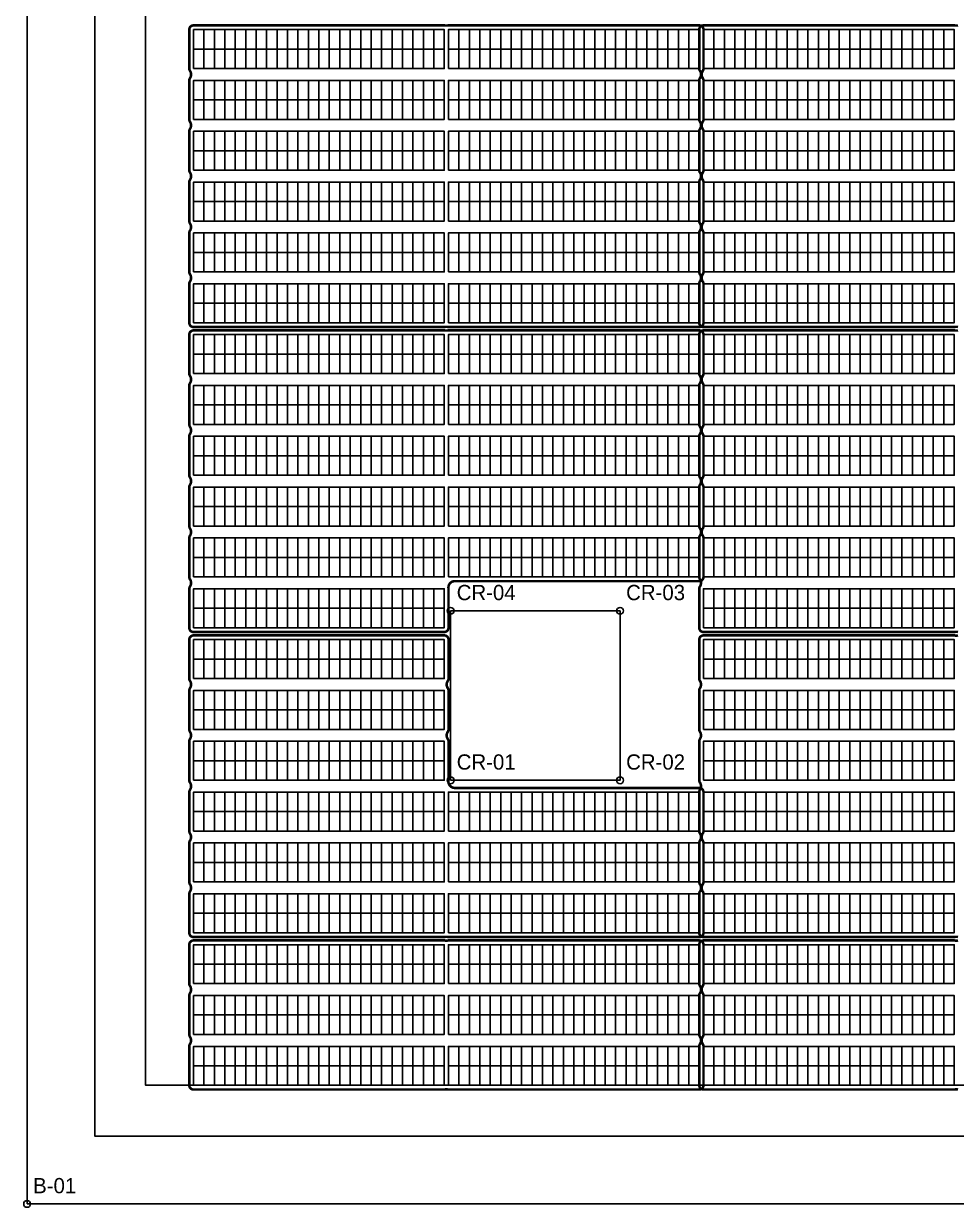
# Model space of a CAD drawing. Header units: metres. Extents: x 1000 to 1920, y 586 to 1306.
# Drawn here: x 999.6 to 1109.7, y 999.6 to 1139.3 of the extents above; entities that cross this region are included whole.
import ezdxf
from ezdxf.enums import TextEntityAlignment as Align

# ---------------------------------------------------------------- set-up
doc = ezdxf.new("R2010")
doc.units = ezdxf.units.M
for name, color, linetype in [('BOUNDARY', 7, 'Continuous'), ('BOUNDARY_POINTS', 7, 'Continuous'), ('CONTROL_ROOM_POINTS', 1, 'Continuous'), ('EXCLUSIONS', 1, 'Continuous'), ('GROUP_BOUNDARY', 1, 'Continuous'), ('MODULES', 5, 'Continuous'), ('PV_TABLES', 3, 'Continuous'), ('SERVICE_ROAD', 1, 'Continuous')]:
    doc.layers.add(name, color=color, linetype=linetype)

# ---------------------------------------------------------------- blocks, each defined once
blk = doc.blocks.new('PV_TABLE_2x24')
at = {"layer": 'MODULES'}
for p, q in [((1.23333, 0), (1.23333, 4.6)), ((2.46666, 0), (2.46666, 4.6)), ((3.69999, 0), (3.69999, 4.6)), ((4.93332, 0), (4.93332, 4.6)), ((6.16665, 0), (6.16665, 4.6)), ((7.39998, 0), (7.39998, 4.6)), ((8.63331, 0), (8.63331, 4.6)), ((9.86664, 0), (9.86664, 4.6)), ((11.09997, 0), (11.09997, 4.6)), ((12.3333, 0), (12.3333, 4.6)), ((13.56663, 0), (13.56663, 4.6)), ((14.79996, 0), (14.79996, 4.6)), ((16.03329, 0), (16.03329, 4.6)), ((17.26662, 0), (17.26662, 4.6)), ((18.49995, 0), (18.49995, 4.6)), ((19.73328, 0), (19.73328, 4.6)), ((20.96661, 0), (20.96661, 4.6)), ((22.19994, 0), (22.19994, 4.6)), ((23.43327, 0), (23.43327, 4.6)), ((24.6666, 0), (24.6666, 4.6)), ((25.89993, 0), (25.89993, 4.6)), ((27.13326, 0), (27.13326, 4.6)), ((28.36659, 0), (28.36659, 4.6)), ((0, 2.3), (29.59992, 2.3))]:
    blk.add_line(p, q, dxfattribs=at)
blk.add_lwpolyline([(0, 0), (29.59992, 0), (29.59992, 4.6), (0, 4.6)], close=True, dxfattribs=at)

msp = doc.modelspace()

# ---------------------------------------------------------------- linework, layer by layer
at = {"layer": 'BOUNDARY'}
msp.add_lwpolyline([(1000, 1000), (1400, 1000), (1400, 1300), (1000, 1300), (1000, 1000)], close=True, dxfattribs=at)
at = {"layer": 'BOUNDARY_POINTS'}
msp.add_circle((1000, 1000), 0.4, dxfattribs=at)
at = {"layer": 'CONTROL_ROOM_POINTS'}
for centre in [(1050, 1070), (1070, 1070), (1050, 1050), (1070, 1050)]:
    msp.add_circle(centre, 0.4, dxfattribs=at)
at = {"layer": 'EXCLUSIONS'}
msp.add_lwpolyline([(1050, 1050), (1070, 1050), (1070, 1070), (1050, 1070), (1050, 1050)], close=True, dxfattribs=at)
at = {"layer": 'GROUP_BOUNDARY', "color": 1, "lineweight": 211, "true_color": 0xdc143c, "const_width": 0.3}
for points in [[(1019.26, 1108.91), (1019.29, 1108.98), (1019.32, 1109.05), (1019.34, 1109.12), (1019.36, 1109.19), (1019.36, 1109.26), (1019.36, 1109.34), (1019.36, 1109.41), (1019.34, 1109.48), (1019.32, 1109.55), (1019.29, 1109.62), (1019.26, 1109.69), (1019.25, 1109.7), (1019.21, 1109.76), (1019.19, 1109.81), (1019.17, 1109.86), (1019.16, 1109.9), (1019.15, 1109.95), (1019.15, 1110.02), (1019.15, 1114.58), (1019.15, 1114.65), (1019.16, 1114.7), (1019.17, 1114.74), (1019.19, 1114.79), (1019.21, 1114.84), (1019.25, 1114.9), (1019.26, 1114.91), (1019.29, 1114.98), (1019.32, 1115.05), (1019.34, 1115.12), (1019.36, 1115.19), (1019.36, 1115.27), (1019.36, 1115.34), (1019.36, 1115.41), (1019.34, 1115.49), (1019.32, 1115.56), (1019.29, 1115.62), (1019.26, 1115.69), (1019.21, 1115.77), (1019.19, 1115.81), (1019.17, 1115.86), (1019.16, 1115.9), (1019.15, 1115.95), (1019.15, 1116.02), (1019.15, 1120.58), (1019.15, 1120.65), (1019.16, 1120.7), (1019.17, 1120.74), (1019.19, 1120.79), (1019.21, 1120.84), (1019.25, 1120.9), (1019.26, 1120.91), (1019.29, 1120.98), (1019.32, 1121.05), (1019.34, 1121.12), (1019.36, 1121.19), (1019.36, 1121.27), (1019.36, 1121.34), (1019.36, 1121.41), (1019.34, 1121.49), (1019.32, 1121.56), (1019.29, 1121.62), (1019.26, 1121.69), (1019.21, 1121.77), (1019.19, 1121.81), (1019.17, 1121.86), (1019.16, 1121.9), (1019.15, 1121.95), (1019.15, 1122.02), (1019.15, 1126.58), (1019.15, 1126.65), (1019.16, 1126.7), (1019.17, 1126.74), (1019.19, 1126.79), (1019.21, 1126.84), (1019.25, 1126.9), (1019.26, 1126.91), (1019.29, 1126.98), (1019.32, 1127.05), (1019.34, 1127.12), (1019.36, 1127.19), (1019.36, 1127.27), (1019.36, 1127.34), (1019.36, 1127.41), (1019.34, 1127.49), (1019.32, 1127.56), (1019.29, 1127.62), (1019.26, 1127.69), (1019.21, 1127.77), (1019.19, 1127.81), (1019.17, 1127.86), (1019.16, 1127.9), (1019.15, 1127.95), (1019.15, 1128.02), (1019.15, 1132.58), (1019.15, 1132.65), (1019.16, 1132.7), (1019.17, 1132.74), (1019.19, 1132.79), (1019.21, 1132.84), (1019.25, 1132.9), (1019.26, 1132.91), (1019.29, 1132.98), (1019.32, 1133.05), (1019.34, 1133.12), (1019.36, 1133.19), (1019.36, 1133.27), (1019.36, 1133.34), (1019.36, 1133.41), (1019.34, 1133.49), (1019.32, 1133.56), (1019.29, 1133.62), (1019.26, 1133.69), (1019.21, 1133.77), (1019.19, 1133.81), (1019.17, 1133.86), (1019.16, 1133.9), (1019.15, 1133.95), (1019.15, 1134.02), (1019.15, 1138.58), (1019.15, 1138.65), (1019.16, 1138.7), (1019.17, 1138.74), (1019.19, 1138.79), (1019.21, 1138.84), (1019.24, 1138.88), (1019.26, 1138.92), (1019.3, 1138.95), (1019.33, 1138.99), (1019.37, 1139.01), (1019.42, 1139.04), (1019.46, 1139.06), (1019.51, 1139.08), (1019.55, 1139.09), (1019.6, 1139.1), (1019.67, 1139.1), (1049.23, 1139.1), (1049.3, 1139.1), (1049.38, 1139.08), (1049.39, 1139.08), (1049.47, 1139.08), (1049.54, 1139.08), (1049.61, 1139.08), (1049.7, 1139.1), (1049.77, 1139.1), (1079.33, 1139.1), (1079.4, 1139.1), (1079.45, 1139.09), (1079.5, 1139.08), (1079.54, 1139.06), (1079.59, 1139.04), (1079.63, 1139.01), (1079.67, 1138.99), (1079.7, 1138.95), (1079.74, 1138.92), (1079.77, 1138.88), (1079.79, 1138.84), (1079.81, 1138.79), (1079.83, 1138.74), (1079.84, 1138.7), (1079.85, 1138.65), (1079.85, 1138.58), (1079.85, 1134.02), (1079.85, 1133.95), (1079.84, 1133.9), (1079.83, 1133.86), (1079.81, 1133.81), (1079.79, 1133.76), (1079.75, 1133.7), (1079.74, 1133.69), (1079.71, 1133.62), (1079.68, 1133.55), (1079.66, 1133.48), (1079.64, 1133.41), (1079.64, 1133.33), (1079.64, 1133.26), (1079.64, 1133.19), (1079.66, 1133.11), (1079.68, 1133.04), (1079.71, 1132.98), (1079.74, 1132.91), (1079.79, 1132.83), (1079.81, 1132.79), (1079.83, 1132.74), (1079.84, 1132.7), (1079.85, 1132.65), (1079.85, 1132.58), (1079.85, 1128.02), (1079.85, 1127.95), (1079.84, 1127.9), (1079.83, 1127.86), (1079.81, 1127.81), (1079.79, 1127.76), (1079.75, 1127.7), (1079.74, 1127.69), (1079.71, 1127.62), (1079.68, 1127.55), (1079.66, 1127.48), (1079.64, 1127.41), (1079.64, 1127.33), (1079.64, 1127.26), (1079.64, 1127.19), (1079.66, 1127.11), (1079.68, 1127.04), (1079.71, 1126.98), (1079.74, 1126.91), (1079.79, 1126.83), (1079.81, 1126.79), (1079.83, 1126.74), (1079.84, 1126.7), (1079.85, 1126.65), (1079.85, 1126.58), (1079.85, 1122.02), (1079.85, 1121.95), (1079.84, 1121.9), (1079.83, 1121.86), (1079.81, 1121.81), (1079.79, 1121.76), (1079.75, 1121.7), (1079.74, 1121.69), (1079.71, 1121.62), (1079.68, 1121.55), (1079.66, 1121.48), (1079.64, 1121.41), (1079.64, 1121.33), (1079.64, 1121.26), (1079.64, 1121.19), (1079.66, 1121.11), (1079.68, 1121.04), (1079.71, 1120.98), (1079.74, 1120.91), (1079.79, 1120.83), (1079.81, 1120.79), (1079.83, 1120.74), (1079.84, 1120.7), (1079.85, 1120.65), (1079.85, 1120.58), (1079.85, 1116.02), (1079.85, 1115.95), (1079.84, 1115.9), (1079.83, 1115.86), (1079.81, 1115.81), (1079.79, 1115.76), (1079.75, 1115.7), (1079.74, 1115.69), (1079.71, 1115.62), (1079.68, 1115.55), (1079.66, 1115.48), (1079.64, 1115.41), (1079.64, 1115.33), (1079.64, 1115.26), (1079.64, 1115.19), (1079.66, 1115.11), (1079.68, 1115.04), (1079.71, 1114.98), (1079.74, 1114.91), (1079.79, 1114.83), (1079.81, 1114.79), (1079.83, 1114.74), (1079.84, 1114.7), (1079.85, 1114.65), (1079.85, 1114.58), (1079.85, 1110.02), (1079.85, 1109.95), (1079.84, 1109.9), (1079.83, 1109.86), (1079.81, 1109.81), (1079.79, 1109.76), (1079.75, 1109.7), (1079.74, 1109.69), (1079.71, 1109.62), (1079.68, 1109.55), (1079.66, 1109.48), (1079.64, 1109.41), (1079.64, 1109.33), (1079.64, 1109.26), (1079.64, 1109.19), (1079.66, 1109.11), (1079.68, 1109.04), (1079.71, 1108.98), (1079.74, 1108.91), (1079.79, 1108.83), (1079.81, 1108.79), (1079.83, 1108.74), (1079.84, 1108.7), (1079.85, 1108.65), (1079.85, 1108.58), (1079.85, 1104.02), (1079.85, 1103.95), (1079.84, 1103.9), (1079.83, 1103.86), (1079.81, 1103.81), (1079.79, 1103.76), (1079.77, 1103.72), (1079.74, 1103.68), (1079.7, 1103.65), (1079.67, 1103.61), (1079.63, 1103.59), (1079.59, 1103.56), (1079.54, 1103.54), (1079.5, 1103.52), (1079.45, 1103.51), (1079.4, 1103.5), (1079.33, 1103.5), (1049.77, 1103.5), (1049.7, 1103.5), (1049.62, 1103.52), (1049.61, 1103.52), (1049.54, 1103.52), (1049.46, 1103.52), (1049.39, 1103.52), (1049.3, 1103.5), (1049.23, 1103.5), (1019.67, 1103.5), (1019.6, 1103.5), (1019.55, 1103.51), (1019.51, 1103.52), (1019.46, 1103.54), (1019.42, 1103.56), (1019.37, 1103.59), (1019.33, 1103.61), (1019.3, 1103.65), (1019.26, 1103.68), (1019.24, 1103.72), (1019.21, 1103.76), (1019.19, 1103.81), (1019.17, 1103.86), (1019.16, 1103.9), (1019.15, 1103.95), (1019.15, 1104.02), (1019.15, 1108.58), (1019.15, 1108.65), (1019.16, 1108.7), (1019.17, 1108.74), (1019.19, 1108.79), (1019.21, 1108.84), (1019.25, 1108.9), (1019.26, 1108.91)], [(1019.26, 1072.91), (1019.29, 1072.98), (1019.32, 1073.05), (1019.34, 1073.12), (1019.36, 1073.19), (1019.36, 1073.26), (1019.36, 1073.34), (1019.36, 1073.41), (1019.34, 1073.48), (1019.32, 1073.55), (1019.29, 1073.62), (1019.26, 1073.69), (1019.25, 1073.7), (1019.21, 1073.76), (1019.19, 1073.81), (1019.17, 1073.86), (1019.16, 1073.9), (1019.15, 1073.95), (1019.15, 1074.02), (1019.15, 1078.58), (1019.15, 1078.65), (1019.16, 1078.7), (1019.17, 1078.74), (1019.19, 1078.79), (1019.21, 1078.84), (1019.25, 1078.9), (1019.26, 1078.91), (1019.29, 1078.98), (1019.32, 1079.05), (1019.34, 1079.12), (1019.36, 1079.19), (1019.36, 1079.27), (1019.36, 1079.34), (1019.36, 1079.41), (1019.34, 1079.49), (1019.32, 1079.56), (1019.29, 1079.62), (1019.26, 1079.69), (1019.21, 1079.77), (1019.19, 1079.81), (1019.17, 1079.86), (1019.16, 1079.9), (1019.15, 1079.95), (1019.15, 1080.02), (1019.15, 1084.58), (1019.15, 1084.65), (1019.16, 1084.7), (1019.17, 1084.74), (1019.19, 1084.79), (1019.21, 1084.84), (1019.25, 1084.9), (1019.26, 1084.91), (1019.29, 1084.98), (1019.32, 1085.05), (1019.34, 1085.12), (1019.36, 1085.19), (1019.36, 1085.27), (1019.36, 1085.34), (1019.36, 1085.41), (1019.34, 1085.49), (1019.32, 1085.56), (1019.29, 1085.62), (1019.26, 1085.69), (1019.21, 1085.77), (1019.19, 1085.81), (1019.17, 1085.86), (1019.16, 1085.9), (1019.15, 1085.95), (1019.15, 1086.02), (1019.15, 1090.58), (1019.15, 1090.65), (1019.16, 1090.7), (1019.17, 1090.74), (1019.19, 1090.79), (1019.21, 1090.84), (1019.25, 1090.9), (1019.26, 1090.91), (1019.29, 1090.98), (1019.32, 1091.05), (1019.34, 1091.12), (1019.36, 1091.19), (1019.36, 1091.27), (1019.36, 1091.34), (1019.36, 1091.41), (1019.34, 1091.49), (1019.32, 1091.56), (1019.29, 1091.62), (1019.26, 1091.69), (1019.21, 1091.77), (1019.19, 1091.81), (1019.17, 1091.86), (1019.16, 1091.9), (1019.15, 1091.95), (1019.15, 1092.02), (1019.15, 1096.58), (1019.15, 1096.65), (1019.16, 1096.7), (1019.17, 1096.74), (1019.19, 1096.79), (1019.21, 1096.84), (1019.25, 1096.9), (1019.26, 1096.91), (1019.29, 1096.98), (1019.32, 1097.05), (1019.34, 1097.12), (1019.36, 1097.19), (1019.36, 1097.27), (1019.36, 1097.34), (1019.36, 1097.41), (1019.34, 1097.49), (1019.32, 1097.56), (1019.29, 1097.62), (1019.26, 1097.69), (1019.21, 1097.77), (1019.19, 1097.81), (1019.17, 1097.86), (1019.16, 1097.9), (1019.15, 1097.95), (1019.15, 1098.02), (1019.15, 1102.58), (1019.15, 1102.65), (1019.16, 1102.7), (1019.17, 1102.74), (1019.19, 1102.79), (1019.21, 1102.84), (1019.24, 1102.88), (1019.26, 1102.92), (1019.3, 1102.95), (1019.33, 1102.99), (1019.37, 1103.01), (1019.42, 1103.04), (1019.46, 1103.06), (1019.51, 1103.08), (1019.55, 1103.09), (1019.6, 1103.1), (1019.67, 1103.1), (1049.23, 1103.1), (1049.3, 1103.1), (1049.38, 1103.08), (1049.39, 1103.08), (1049.47, 1103.08), (1049.54, 1103.08), (1049.61, 1103.08), (1049.7, 1103.1), (1049.77, 1103.1), (1079.33, 1103.1), (1079.4, 1103.1), (1079.45, 1103.09), (1079.5, 1103.08), (1079.54, 1103.06), (1079.59, 1103.04), (1079.63, 1103.01), (1079.67, 1102.99), (1079.7, 1102.95), (1079.74, 1102.92), (1079.77, 1102.88), (1079.79, 1102.84), (1079.81, 1102.79), (1079.83, 1102.74), (1079.84, 1102.7), (1079.85, 1102.65), (1079.85, 1102.58), (1079.85, 1098.02), (1079.85, 1097.95), (1079.84, 1097.9), (1079.83, 1097.86), (1079.81, 1097.81), (1079.79, 1097.76), (1079.75, 1097.7), (1079.74, 1097.69), (1079.71, 1097.62), (1079.68, 1097.55), (1079.66, 1097.48), (1079.64, 1097.41), (1079.64, 1097.33), (1079.64, 1097.26), (1079.64, 1097.19), (1079.66, 1097.11), (1079.68, 1097.04), (1079.71, 1096.98), (1079.74, 1096.91), (1079.79, 1096.83), (1079.81, 1096.79), (1079.83, 1096.74), (1079.84, 1096.7), (1079.85, 1096.65), (1079.85, 1096.58), (1079.85, 1092.02), (1079.85, 1091.95), (1079.84, 1091.9), (1079.83, 1091.86), (1079.81, 1091.81), (1079.79, 1091.76), (1079.75, 1091.7), (1079.74, 1091.69), (1079.71, 1091.62), (1079.68, 1091.55), (1079.66, 1091.48), (1079.64, 1091.41), (1079.64, 1091.33), (1079.64, 1091.26), (1079.64, 1091.19), (1079.66, 1091.11), (1079.68, 1091.04), (1079.71, 1090.98), (1079.74, 1090.91), (1079.79, 1090.83), (1079.81, 1090.79), (1079.83, 1090.74), (1079.84, 1090.7), (1079.85, 1090.65), (1079.85, 1090.58), (1079.85, 1086.02), (1079.85, 1085.95), (1079.84, 1085.9), (1079.83, 1085.86), (1079.81, 1085.81), (1079.79, 1085.76), (1079.75, 1085.7), (1079.74, 1085.69), (1079.71, 1085.62), (1079.68, 1085.55), (1079.66, 1085.48), (1079.64, 1085.41), (1079.64, 1085.33), (1079.64, 1085.26), (1079.64, 1085.19), (1079.66, 1085.11), (1079.68, 1085.04), (1079.71, 1084.98), (1079.74, 1084.91), (1079.79, 1084.83), (1079.81, 1084.79), (1079.83, 1084.74), (1079.84, 1084.7), (1079.85, 1084.65), (1079.85, 1084.58), (1079.85, 1080.02), (1079.85, 1079.95), (1079.84, 1079.9), (1079.83, 1079.86), (1079.81, 1079.81), (1079.79, 1079.76), (1079.75, 1079.7), (1079.74, 1079.69), (1079.71, 1079.62), (1079.68, 1079.55), (1079.66, 1079.48), (1079.64, 1079.41), (1079.64, 1079.33), (1079.64, 1079.26), (1079.64, 1079.19), (1079.66, 1079.11), (1079.68, 1079.04), (1079.71, 1078.98), (1079.74, 1078.91), (1079.79, 1078.83), (1079.81, 1078.79), (1079.83, 1078.74), (1079.84, 1078.7), (1079.85, 1078.65), (1079.85, 1078.58), (1079.85, 1074.02), (1079.85, 1073.95), (1079.84, 1073.9), (1079.83, 1073.86), (1079.81, 1073.81), (1079.79, 1073.76), (1079.77, 1073.72), (1079.74, 1073.68), (1079.7, 1073.65), (1079.67, 1073.61), (1079.63, 1073.59), (1079.59, 1073.56), (1079.54, 1073.54), (1079.5, 1073.52), (1079.45, 1073.51), (1079.4, 1073.5), (1079.33, 1073.5), (1050.49, 1073.5), (1050.42, 1073.5), (1050.35, 1073.49), (1050.28, 1073.47), (1050.21, 1073.45), (1050.15, 1073.42), (1050.08, 1073.38), (1050.03, 1073.34), (1049.97, 1073.29), (1049.92, 1073.24), (1049.88, 1073.18), (1049.84, 1073.12), (1049.81, 1073.06), (1049.78, 1072.99), (1049.76, 1072.92), (1049.75, 1072.85), (1049.74, 1072.78), (1049.74, 1072.71), (1049.75, 1072.66), (1049.75, 1072.58), (1049.75, 1068.02), (1049.75, 1067.95), (1049.74, 1067.9), (1049.73, 1067.86), (1049.71, 1067.81), (1049.69, 1067.76), (1049.67, 1067.72), (1049.64, 1067.68), (1049.6, 1067.65), (1049.57, 1067.61), (1049.53, 1067.59), (1049.49, 1067.56), (1049.44, 1067.54), (1049.4, 1067.52), (1049.35, 1067.51), (1049.3, 1067.5), (1049.23, 1067.5), (1019.67, 1067.5), (1019.6, 1067.5), (1019.55, 1067.51), (1019.51, 1067.52), (1019.46, 1067.54), (1019.42, 1067.56), (1019.37, 1067.59), (1019.33, 1067.61), (1019.3, 1067.65), (1019.26, 1067.68), (1019.24, 1067.72), (1019.21, 1067.76), (1019.19, 1067.81), (1019.17, 1067.86), (1019.16, 1067.9), (1019.15, 1067.95), (1019.15, 1068.02), (1019.15, 1072.58), (1019.15, 1072.65), (1019.16, 1072.7), (1019.17, 1072.74), (1019.19, 1072.79), (1019.21, 1072.84), (1019.25, 1072.9), (1019.26, 1072.91)], [(1019.26, 1036.91), (1019.29, 1036.98), (1019.32, 1037.05), (1019.34, 1037.12), (1019.36, 1037.19), (1019.36, 1037.26), (1019.36, 1037.34), (1019.36, 1037.41), (1019.34, 1037.48), (1019.32, 1037.55), (1019.29, 1037.62), (1019.26, 1037.69), (1019.25, 1037.7), (1019.21, 1037.76), (1019.19, 1037.81), (1019.17, 1037.86), (1019.16, 1037.9), (1019.15, 1037.95), (1019.15, 1038.02), (1019.15, 1042.58), (1019.15, 1042.65), (1019.16, 1042.7), (1019.17, 1042.74), (1019.19, 1042.79), (1019.21, 1042.84), (1019.25, 1042.9), (1019.26, 1042.91), (1019.29, 1042.98), (1019.32, 1043.05), (1019.34, 1043.12), (1019.36, 1043.19), (1019.36, 1043.27), (1019.36, 1043.34), (1019.36, 1043.41), (1019.34, 1043.49), (1019.32, 1043.56), (1019.29, 1043.62), (1019.26, 1043.69), (1019.21, 1043.77), (1019.19, 1043.81), (1019.17, 1043.86), (1019.16, 1043.9), (1019.15, 1043.95), (1019.15, 1044.02), (1019.15, 1048.58), (1019.15, 1048.65), (1019.16, 1048.7), (1019.17, 1048.74), (1019.19, 1048.79), (1019.21, 1048.84), (1019.25, 1048.9), (1019.26, 1048.91), (1019.29, 1048.98), (1019.32, 1049.05), (1019.34, 1049.12), (1019.36, 1049.19), (1019.36, 1049.27), (1019.36, 1049.34), (1019.36, 1049.41), (1019.34, 1049.49), (1019.32, 1049.56), (1019.29, 1049.62), (1019.26, 1049.69), (1019.21, 1049.77), (1019.19, 1049.81), (1019.17, 1049.86), (1019.16, 1049.9), (1019.15, 1049.95), (1019.15, 1050.02), (1019.15, 1054.58), (1019.15, 1054.65), (1019.16, 1054.7), (1019.17, 1054.74), (1019.19, 1054.79), (1019.21, 1054.84), (1019.25, 1054.9), (1019.26, 1054.91), (1019.29, 1054.98), (1019.32, 1055.05), (1019.34, 1055.12), (1019.36, 1055.19), (1019.36, 1055.27), (1019.36, 1055.34), (1019.36, 1055.41), (1019.34, 1055.49), (1019.32, 1055.56), (1019.29, 1055.62), (1019.26, 1055.69), (1019.21, 1055.77), (1019.19, 1055.81), (1019.17, 1055.86), (1019.16, 1055.9), (1019.15, 1055.95), (1019.15, 1056.02), (1019.15, 1060.58), (1019.15, 1060.65), (1019.16, 1060.7), (1019.17, 1060.74), (1019.19, 1060.79), (1019.21, 1060.84), (1019.25, 1060.9), (1019.26, 1060.91), (1019.29, 1060.98), (1019.32, 1061.05), (1019.34, 1061.12), (1019.36, 1061.19), (1019.36, 1061.27), (1019.36, 1061.34), (1019.36, 1061.41), (1019.34, 1061.49), (1019.32, 1061.56), (1019.29, 1061.62), (1019.26, 1061.69), (1019.21, 1061.77), (1019.19, 1061.81), (1019.17, 1061.86), (1019.16, 1061.9), (1019.15, 1061.95), (1019.15, 1062.02), (1019.15, 1066.58), (1019.15, 1066.65), (1019.16, 1066.7), (1019.17, 1066.74), (1019.19, 1066.79), (1019.21, 1066.84), (1019.24, 1066.88), (1019.26, 1066.92), (1019.3, 1066.95), (1019.33, 1066.99), (1019.37, 1067.01), (1019.42, 1067.04), (1019.46, 1067.06), (1019.51, 1067.08), (1019.55, 1067.09), (1019.6, 1067.1), (1019.67, 1067.1), (1049.23, 1067.1), (1049.3, 1067.1), (1049.35, 1067.09), (1049.4, 1067.08), (1049.44, 1067.06), (1049.49, 1067.04), (1049.53, 1067.01), (1049.57, 1066.99), (1049.6, 1066.95), (1049.64, 1066.92), (1049.67, 1066.88), (1049.69, 1066.84), (1049.71, 1066.79), (1049.73, 1066.74), (1049.74, 1066.7), (1049.75, 1066.65), (1049.75, 1066.58), (1049.75, 1062.02), (1049.75, 1061.95), (1049.74, 1061.9), (1049.73, 1061.86), (1049.71, 1061.81), (1049.69, 1061.76), (1049.65, 1061.7), (1049.64, 1061.69), (1049.61, 1061.62), (1049.58, 1061.55), (1049.56, 1061.48), (1049.54, 1061.41), (1049.54, 1061.33), (1049.54, 1061.26), (1049.54, 1061.19), (1049.56, 1061.11), (1049.58, 1061.04), (1049.61, 1060.98), (1049.64, 1060.91), (1049.69, 1060.83), (1049.71, 1060.79), (1049.73, 1060.74), (1049.74, 1060.7), (1049.75, 1060.65), (1049.75, 1060.58), (1049.75, 1056.02), (1049.75, 1055.95), (1049.74, 1055.9), (1049.73, 1055.86), (1049.71, 1055.81), (1049.69, 1055.76), (1049.65, 1055.7), (1049.64, 1055.69), (1049.61, 1055.62), (1049.58, 1055.55), (1049.56, 1055.48), (1049.54, 1055.41), (1049.54, 1055.33), (1049.54, 1055.26), (1049.54, 1055.19), (1049.56, 1055.11), (1049.58, 1055.04), (1049.61, 1054.98), (1049.64, 1054.91), (1049.69, 1054.83), (1049.71, 1054.79), (1049.73, 1054.74), (1049.74, 1054.7), (1049.75, 1054.65), (1049.75, 1054.58), (1049.75, 1050.02), (1049.75, 1049.94), (1049.74, 1049.89), (1049.74, 1049.82), (1049.75, 1049.75), (1049.76, 1049.68), (1049.78, 1049.61), (1049.81, 1049.54), (1049.84, 1049.48), (1049.88, 1049.42), (1049.92, 1049.36), (1049.97, 1049.31), (1050.03, 1049.26), (1050.08, 1049.22), (1050.15, 1049.18), (1050.21, 1049.15), (1050.28, 1049.13), (1050.35, 1049.11), (1050.42, 1049.1), (1050.49, 1049.1), (1079.33, 1049.1), (1079.4, 1049.1), (1079.45, 1049.09), (1079.5, 1049.08), (1079.54, 1049.06), (1079.59, 1049.04), (1079.63, 1049.01), (1079.67, 1048.99), (1079.7, 1048.95), (1079.74, 1048.92), (1079.77, 1048.88), (1079.79, 1048.84), (1079.81, 1048.79), (1079.83, 1048.74), (1079.84, 1048.7), (1079.85, 1048.65), (1079.85, 1048.58), (1079.85, 1044.02), (1079.85, 1043.95), (1079.84, 1043.9), (1079.83, 1043.86), (1079.81, 1043.81), (1079.79, 1043.76), (1079.75, 1043.7), (1079.74, 1043.69), (1079.71, 1043.62), (1079.68, 1043.55), (1079.66, 1043.48), (1079.64, 1043.41), (1079.64, 1043.33), (1079.64, 1043.26), (1079.64, 1043.19), (1079.66, 1043.11), (1079.68, 1043.04), (1079.71, 1042.98), (1079.74, 1042.91), (1079.79, 1042.83), (1079.81, 1042.79), (1079.83, 1042.74), (1079.84, 1042.7), (1079.85, 1042.65), (1079.85, 1042.58), (1079.85, 1038.02), (1079.85, 1037.95), (1079.84, 1037.9), (1079.83, 1037.86), (1079.81, 1037.81), (1079.79, 1037.76), (1079.75, 1037.7), (1079.74, 1037.69), (1079.71, 1037.62), (1079.68, 1037.55), (1079.66, 1037.48), (1079.64, 1037.41), (1079.64, 1037.33), (1079.64, 1037.26), (1079.64, 1037.19), (1079.66, 1037.11), (1079.68, 1037.04), (1079.71, 1036.98), (1079.74, 1036.91), (1079.79, 1036.83), (1079.81, 1036.79), (1079.83, 1036.74), (1079.84, 1036.7), (1079.85, 1036.65), (1079.85, 1036.58), (1079.85, 1032.02), (1079.85, 1031.95), (1079.84, 1031.9), (1079.83, 1031.86), (1079.81, 1031.81), (1079.79, 1031.76), (1079.77, 1031.72), (1079.74, 1031.68), (1079.7, 1031.65), (1079.67, 1031.61), (1079.63, 1031.59), (1079.59, 1031.56), (1079.54, 1031.54), (1079.5, 1031.52), (1079.45, 1031.51), (1079.4, 1031.5), (1079.33, 1031.5), (1049.77, 1031.5), (1049.7, 1031.5), (1049.62, 1031.52), (1049.61, 1031.52), (1049.54, 1031.52), (1049.46, 1031.52), (1049.39, 1031.52), (1049.3, 1031.5), (1049.23, 1031.5), (1019.67, 1031.5), (1019.6, 1031.5), (1019.55, 1031.51), (1019.51, 1031.52), (1019.46, 1031.54), (1019.42, 1031.56), (1019.37, 1031.59), (1019.33, 1031.61), (1019.3, 1031.65), (1019.26, 1031.68), (1019.24, 1031.72), (1019.21, 1031.76), (1019.19, 1031.81), (1019.17, 1031.86), (1019.16, 1031.9), (1019.15, 1031.95), (1019.15, 1032.02), (1019.15, 1036.58), (1019.15, 1036.65), (1019.16, 1036.7), (1019.17, 1036.74), (1019.19, 1036.79), (1019.21, 1036.84), (1019.25, 1036.9), (1019.26, 1036.91)], [(1019.15, 1018.65), (1019.16, 1018.7), (1019.17, 1018.74), (1019.19, 1018.79), (1019.21, 1018.84), (1019.25, 1018.9), (1019.26, 1018.91), (1019.29, 1018.98), (1019.32, 1019.05), (1019.34, 1019.12), (1019.36, 1019.19), (1019.36, 1019.27), (1019.36, 1019.34), (1019.36, 1019.41), (1019.34, 1019.49), (1019.32, 1019.56), (1019.29, 1019.62), (1019.26, 1019.69), (1019.21, 1019.77), (1019.19, 1019.81), (1019.17, 1019.86), (1019.16, 1019.9), (1019.15, 1019.95), (1019.15, 1020.02), (1019.15, 1024.58), (1019.15, 1024.65), (1019.16, 1024.7), (1019.17, 1024.74), (1019.19, 1024.79), (1019.21, 1024.84), (1019.25, 1024.9), (1019.26, 1024.91), (1019.29, 1024.98), (1019.32, 1025.05), (1019.34, 1025.12), (1019.36, 1025.19), (1019.36, 1025.27), (1019.36, 1025.34), (1019.36, 1025.41), (1019.34, 1025.49), (1019.32, 1025.56), (1019.29, 1025.62), (1019.26, 1025.69), (1019.21, 1025.77), (1019.19, 1025.81), (1019.17, 1025.86), (1019.16, 1025.9), (1019.15, 1025.95), (1019.15, 1026.02), (1019.15, 1030.58), (1019.15, 1030.65), (1019.16, 1030.7), (1019.17, 1030.74), (1019.19, 1030.79), (1019.21, 1030.84), (1019.24, 1030.88), (1019.26, 1030.92), (1019.3, 1030.95), (1019.33, 1030.99), (1019.37, 1031.01), (1019.42, 1031.04), (1019.46, 1031.06), (1019.51, 1031.08), (1019.55, 1031.09), (1019.6, 1031.1), (1019.67, 1031.1), (1049.23, 1031.1), (1049.3, 1031.1), (1049.38, 1031.08), (1049.39, 1031.08), (1049.47, 1031.08), (1049.54, 1031.08), (1049.61, 1031.08), (1049.7, 1031.1), (1049.77, 1031.1), (1079.33, 1031.1), (1079.4, 1031.1), (1079.45, 1031.09), (1079.5, 1031.08), (1079.54, 1031.06), (1079.59, 1031.04), (1079.63, 1031.01), (1079.67, 1030.99), (1079.7, 1030.95), (1079.74, 1030.92), (1079.77, 1030.88), (1079.79, 1030.84), (1079.81, 1030.79), (1079.83, 1030.74), (1079.84, 1030.7), (1079.85, 1030.65), (1079.85, 1030.58), (1079.85, 1026.02), (1079.85, 1025.95), (1079.84, 1025.9), (1079.83, 1025.86), (1079.81, 1025.81), (1079.79, 1025.76), (1079.75, 1025.7), (1079.74, 1025.69), (1079.71, 1025.62), (1079.68, 1025.55), (1079.66, 1025.48), (1079.64, 1025.41), (1079.64, 1025.33), (1079.64, 1025.26), (1079.64, 1025.19), (1079.66, 1025.11), (1079.68, 1025.04), (1079.71, 1024.98), (1079.74, 1024.91), (1079.79, 1024.83), (1079.81, 1024.79), (1079.83, 1024.74), (1079.84, 1024.7), (1079.85, 1024.65), (1079.85, 1024.58), (1079.85, 1020.02), (1079.85, 1019.95), (1079.84, 1019.9), (1079.83, 1019.86), (1079.81, 1019.81), (1079.79, 1019.76), (1079.75, 1019.7), (1079.74, 1019.69), (1079.71, 1019.62), (1079.68, 1019.55), (1079.66, 1019.48), (1079.64, 1019.41), (1079.64, 1019.33), (1079.64, 1019.26), (1079.64, 1019.19), (1079.66, 1019.11), (1079.68, 1019.04), (1079.71, 1018.98), (1079.74, 1018.91), (1079.79, 1018.83), (1079.81, 1018.79), (1079.83, 1018.74), (1079.84, 1018.7), (1079.85, 1018.65), (1079.85, 1018.58), (1079.85, 1014.02), (1079.85, 1013.95), (1079.84, 1013.9), (1079.83, 1013.86), (1079.81, 1013.81), (1079.79, 1013.76), (1079.77, 1013.72), (1079.74, 1013.68), (1079.7, 1013.65), (1079.67, 1013.61), (1079.63, 1013.59), (1079.59, 1013.56), (1079.54, 1013.54), (1079.5, 1013.52), (1079.45, 1013.51), (1079.4, 1013.5), (1079.33, 1013.5), (1049.77, 1013.5), (1049.7, 1013.5), (1049.62, 1013.52), (1049.61, 1013.52), (1049.54, 1013.52), (1049.46, 1013.52), (1049.39, 1013.52), (1049.3, 1013.5), (1049.23, 1013.5), (1019.67, 1013.5), (1019.6, 1013.5), (1019.55, 1013.51), (1019.51, 1013.52), (1019.46, 1013.54), (1019.42, 1013.56), (1019.37, 1013.59), (1019.33, 1013.61), (1019.3, 1013.65), (1019.26, 1013.68), (1019.24, 1013.72), (1019.21, 1013.76), (1019.19, 1013.81), (1019.17, 1013.86), (1019.16, 1013.9), (1019.15, 1013.95), (1019.15, 1014.02), (1019.15, 1018.58), (1019.15, 1018.65)]]:
    msp.add_lwpolyline(points, close=True, dxfattribs=at)
at = {"layer": 'GROUP_BOUNDARY', "color": 5, "lineweight": 211, "true_color": 0x006ef0, "const_width": 0.3}
for points in [[(1109.9, 1103.5), (1109.82, 1103.52), (1109.81, 1103.52), (1109.74, 1103.52), (1109.66, 1103.52), (1109.59, 1103.52), (1109.5, 1103.5), (1109.43, 1103.5), (1079.87, 1103.5), (1079.8, 1103.5), (1079.75, 1103.51), (1079.71, 1103.52), (1079.66, 1103.54), (1079.62, 1103.56), (1079.57, 1103.59), (1079.53, 1103.61), (1079.5, 1103.65), (1079.46, 1103.68), (1079.44, 1103.72), (1079.41, 1103.76), (1079.39, 1103.81), (1079.37, 1103.86), (1079.36, 1103.9), (1079.35, 1103.95), (1079.35, 1104.02), (1079.35, 1108.58), (1079.35, 1108.65), (1079.36, 1108.7), (1079.37, 1108.74), (1079.39, 1108.79), (1079.41, 1108.84), (1079.45, 1108.9), (1079.46, 1108.91), (1079.46, 1108.91), (1079.49, 1108.98), (1079.52, 1109.05), (1079.54, 1109.12), (1079.56, 1109.19), (1079.56, 1109.26), (1079.56, 1109.34), (1079.56, 1109.41), (1079.54, 1109.48), (1079.52, 1109.55), (1079.49, 1109.62), (1079.46, 1109.69), (1079.45, 1109.7), (1079.41, 1109.76), (1079.39, 1109.81), (1079.37, 1109.86), (1079.36, 1109.9), (1079.35, 1109.95), (1079.35, 1110.02), (1079.35, 1114.58), (1079.35, 1114.65), (1079.36, 1114.7), (1079.37, 1114.74), (1079.39, 1114.79), (1079.41, 1114.84), (1079.45, 1114.9), (1079.46, 1114.91), (1079.49, 1114.98), (1079.52, 1115.05), (1079.54, 1115.12), (1079.56, 1115.19), (1079.56, 1115.27), (1079.56, 1115.34), (1079.56, 1115.41), (1079.54, 1115.49), (1079.52, 1115.56), (1079.49, 1115.62), (1079.46, 1115.69), (1079.41, 1115.77), (1079.39, 1115.81), (1079.37, 1115.86), (1079.36, 1115.9), (1079.35, 1115.95), (1079.35, 1116.02), (1079.35, 1120.58), (1079.35, 1120.65), (1079.36, 1120.7), (1079.37, 1120.74), (1079.39, 1120.79), (1079.41, 1120.84), (1079.45, 1120.9), (1079.46, 1120.91), (1079.49, 1120.98), (1079.52, 1121.05), (1079.54, 1121.12), (1079.56, 1121.19), (1079.56, 1121.27), (1079.56, 1121.34), (1079.56, 1121.41), (1079.54, 1121.49), (1079.52, 1121.56), (1079.49, 1121.62), (1079.46, 1121.69), (1079.41, 1121.77), (1079.39, 1121.81), (1079.37, 1121.86), (1079.36, 1121.9), (1079.35, 1121.95), (1079.35, 1122.02), (1079.35, 1126.58), (1079.35, 1126.65), (1079.36, 1126.7), (1079.37, 1126.74), (1079.39, 1126.79), (1079.41, 1126.84), (1079.45, 1126.9), (1079.46, 1126.91), (1079.49, 1126.98), (1079.52, 1127.05), (1079.54, 1127.12), (1079.56, 1127.19), (1079.56, 1127.27), (1079.56, 1127.34), (1079.56, 1127.41), (1079.54, 1127.49), (1079.52, 1127.56), (1079.49, 1127.62), (1079.46, 1127.69), (1079.41, 1127.77), (1079.39, 1127.81), (1079.37, 1127.86), (1079.36, 1127.9), (1079.35, 1127.95), (1079.35, 1128.02), (1079.35, 1132.58), (1079.35, 1132.65), (1079.36, 1132.7), (1079.37, 1132.74), (1079.39, 1132.79), (1079.41, 1132.84), (1079.45, 1132.9), (1079.46, 1132.91), (1079.49, 1132.98), (1079.52, 1133.05), (1079.54, 1133.12), (1079.56, 1133.19), (1079.56, 1133.27), (1079.56, 1133.34), (1079.56, 1133.41), (1079.54, 1133.49), (1079.52, 1133.56), (1079.49, 1133.62), (1079.46, 1133.69), (1079.41, 1133.77), (1079.39, 1133.81), (1079.37, 1133.86), (1079.36, 1133.9), (1079.35, 1133.95), (1079.35, 1134.02), (1079.35, 1138.58), (1079.35, 1138.65), (1079.36, 1138.7), (1079.37, 1138.74), (1079.39, 1138.79), (1079.41, 1138.84), (1079.44, 1138.88), (1079.46, 1138.92), (1079.5, 1138.95), (1079.53, 1138.99), (1079.57, 1139.01), (1079.62, 1139.04), (1079.66, 1139.06), (1079.71, 1139.08), (1079.75, 1139.09), (1079.8, 1139.1), (1079.87, 1139.1), (1109.43, 1139.1), (1109.5, 1139.1), (1109.58, 1139.08), (1109.59, 1139.08), (1109.67, 1139.08), (1109.74, 1139.08), (1109.81, 1139.08), (1109.9, 1139.1)], [(1109.9, 1067.5), (1109.82, 1067.52), (1109.81, 1067.52), (1109.74, 1067.52), (1109.66, 1067.52), (1109.59, 1067.52), (1109.5, 1067.5), (1109.43, 1067.5), (1079.87, 1067.5), (1079.8, 1067.5), (1079.75, 1067.51), (1079.71, 1067.52), (1079.66, 1067.54), (1079.62, 1067.56), (1079.57, 1067.59), (1079.53, 1067.61), (1079.5, 1067.65), (1079.46, 1067.68), (1079.44, 1067.72), (1079.41, 1067.76), (1079.39, 1067.81), (1079.37, 1067.86), (1079.36, 1067.9), (1079.35, 1067.95), (1079.35, 1068.02), (1079.35, 1072.58), (1079.35, 1072.65), (1079.36, 1072.7), (1079.37, 1072.74), (1079.39, 1072.79), (1079.41, 1072.84), (1079.45, 1072.9), (1079.46, 1072.91), (1079.46, 1072.91), (1079.49, 1072.98), (1079.52, 1073.05), (1079.54, 1073.12), (1079.56, 1073.19), (1079.56, 1073.26), (1079.56, 1073.34), (1079.56, 1073.41), (1079.54, 1073.48), (1079.52, 1073.55), (1079.49, 1073.62), (1079.46, 1073.69), (1079.45, 1073.7), (1079.41, 1073.76), (1079.39, 1073.81), (1079.37, 1073.86), (1079.36, 1073.9), (1079.35, 1073.95), (1079.35, 1074.02), (1079.35, 1078.58), (1079.35, 1078.65), (1079.36, 1078.7), (1079.37, 1078.74), (1079.39, 1078.79), (1079.41, 1078.84), (1079.45, 1078.9), (1079.46, 1078.91), (1079.49, 1078.98), (1079.52, 1079.05), (1079.54, 1079.12), (1079.56, 1079.19), (1079.56, 1079.27), (1079.56, 1079.34), (1079.56, 1079.41), (1079.54, 1079.49), (1079.52, 1079.56), (1079.49, 1079.62), (1079.46, 1079.69), (1079.41, 1079.77), (1079.39, 1079.81), (1079.37, 1079.86), (1079.36, 1079.9), (1079.35, 1079.95), (1079.35, 1080.02), (1079.35, 1084.58), (1079.35, 1084.65), (1079.36, 1084.7), (1079.37, 1084.74), (1079.39, 1084.79), (1079.41, 1084.84), (1079.45, 1084.9), (1079.46, 1084.91), (1079.49, 1084.98), (1079.52, 1085.05), (1079.54, 1085.12), (1079.56, 1085.19), (1079.56, 1085.27), (1079.56, 1085.34), (1079.56, 1085.41), (1079.54, 1085.49), (1079.52, 1085.56), (1079.49, 1085.62), (1079.46, 1085.69), (1079.41, 1085.77), (1079.39, 1085.81), (1079.37, 1085.86), (1079.36, 1085.9), (1079.35, 1085.95), (1079.35, 1086.02), (1079.35, 1090.58), (1079.35, 1090.65), (1079.36, 1090.7), (1079.37, 1090.74), (1079.39, 1090.79), (1079.41, 1090.84), (1079.45, 1090.9), (1079.46, 1090.91), (1079.49, 1090.98), (1079.52, 1091.05), (1079.54, 1091.12), (1079.56, 1091.19), (1079.56, 1091.27), (1079.56, 1091.34), (1079.56, 1091.41), (1079.54, 1091.49), (1079.52, 1091.56), (1079.49, 1091.62), (1079.46, 1091.69), (1079.41, 1091.77), (1079.39, 1091.81), (1079.37, 1091.86), (1079.36, 1091.9), (1079.35, 1091.95), (1079.35, 1092.02), (1079.35, 1096.58), (1079.35, 1096.65), (1079.36, 1096.7), (1079.37, 1096.74), (1079.39, 1096.79), (1079.41, 1096.84), (1079.45, 1096.9), (1079.46, 1096.91), (1079.49, 1096.98), (1079.52, 1097.05), (1079.54, 1097.12), (1079.56, 1097.19), (1079.56, 1097.27), (1079.56, 1097.34), (1079.56, 1097.41), (1079.54, 1097.49), (1079.52, 1097.56), (1079.49, 1097.62), (1079.46, 1097.69), (1079.41, 1097.77), (1079.39, 1097.81), (1079.37, 1097.86), (1079.36, 1097.9), (1079.35, 1097.95), (1079.35, 1098.02), (1079.35, 1102.58), (1079.35, 1102.65), (1079.36, 1102.7), (1079.37, 1102.74), (1079.39, 1102.79), (1079.41, 1102.84), (1079.44, 1102.88), (1079.46, 1102.92), (1079.5, 1102.95), (1079.53, 1102.99), (1079.57, 1103.01), (1079.62, 1103.04), (1079.66, 1103.06), (1079.71, 1103.08), (1079.75, 1103.09), (1079.8, 1103.1), (1079.87, 1103.1), (1109.43, 1103.1), (1109.5, 1103.1), (1109.58, 1103.08), (1109.59, 1103.08), (1109.67, 1103.08), (1109.74, 1103.08), (1109.81, 1103.08), (1109.9, 1103.1)], [(1109.9, 1031.5), (1109.82, 1031.52), (1109.81, 1031.52), (1109.74, 1031.52), (1109.66, 1031.52), (1109.59, 1031.52), (1109.5, 1031.5), (1109.43, 1031.5), (1079.87, 1031.5), (1079.8, 1031.5), (1079.75, 1031.51), (1079.71, 1031.52), (1079.66, 1031.54), (1079.62, 1031.56), (1079.57, 1031.59), (1079.53, 1031.61), (1079.5, 1031.65), (1079.46, 1031.68), (1079.44, 1031.72), (1079.41, 1031.76), (1079.39, 1031.81), (1079.37, 1031.86), (1079.36, 1031.9), (1079.35, 1031.95), (1079.35, 1032.02), (1079.35, 1036.58), (1079.35, 1036.65), (1079.36, 1036.7), (1079.37, 1036.74), (1079.39, 1036.79), (1079.41, 1036.84), (1079.45, 1036.9), (1079.46, 1036.91), (1079.46, 1036.91), (1079.49, 1036.98), (1079.52, 1037.05), (1079.54, 1037.12), (1079.56, 1037.19), (1079.56, 1037.26), (1079.56, 1037.34), (1079.56, 1037.41), (1079.54, 1037.48), (1079.52, 1037.55), (1079.49, 1037.62), (1079.46, 1037.69), (1079.45, 1037.7), (1079.41, 1037.76), (1079.39, 1037.81), (1079.37, 1037.86), (1079.36, 1037.9), (1079.35, 1037.95), (1079.35, 1038.02), (1079.35, 1042.58), (1079.35, 1042.65), (1079.36, 1042.7), (1079.37, 1042.74), (1079.39, 1042.79), (1079.41, 1042.84), (1079.45, 1042.9), (1079.46, 1042.91), (1079.49, 1042.98), (1079.52, 1043.05), (1079.54, 1043.12), (1079.56, 1043.19), (1079.56, 1043.27), (1079.56, 1043.34), (1079.56, 1043.41), (1079.54, 1043.49), (1079.52, 1043.56), (1079.49, 1043.62), (1079.46, 1043.69), (1079.41, 1043.77), (1079.39, 1043.81), (1079.37, 1043.86), (1079.36, 1043.9), (1079.35, 1043.95), (1079.35, 1044.02), (1079.35, 1048.58), (1079.35, 1048.65), (1079.36, 1048.7), (1079.37, 1048.74), (1079.39, 1048.79), (1079.41, 1048.84), (1079.45, 1048.9), (1079.46, 1048.91), (1079.49, 1048.98), (1079.52, 1049.05), (1079.54, 1049.12), (1079.56, 1049.19), (1079.56, 1049.27), (1079.56, 1049.34), (1079.56, 1049.41), (1079.54, 1049.49), (1079.52, 1049.56), (1079.49, 1049.62), (1079.46, 1049.69), (1079.41, 1049.77), (1079.39, 1049.81), (1079.37, 1049.86), (1079.36, 1049.9), (1079.35, 1049.95), (1079.35, 1050.02), (1079.35, 1054.58), (1079.35, 1054.65), (1079.36, 1054.7), (1079.37, 1054.74), (1079.39, 1054.79), (1079.41, 1054.84), (1079.45, 1054.9), (1079.46, 1054.91), (1079.49, 1054.98), (1079.52, 1055.05), (1079.54, 1055.12), (1079.56, 1055.19), (1079.56, 1055.27), (1079.56, 1055.34), (1079.56, 1055.41), (1079.54, 1055.49), (1079.52, 1055.56), (1079.49, 1055.62), (1079.46, 1055.69), (1079.41, 1055.77), (1079.39, 1055.81), (1079.37, 1055.86), (1079.36, 1055.9), (1079.35, 1055.95), (1079.35, 1056.02), (1079.35, 1060.58), (1079.35, 1060.65), (1079.36, 1060.7), (1079.37, 1060.74), (1079.39, 1060.79), (1079.41, 1060.84), (1079.45, 1060.9), (1079.46, 1060.91), (1079.49, 1060.98), (1079.52, 1061.05), (1079.54, 1061.12), (1079.56, 1061.19), (1079.56, 1061.27), (1079.56, 1061.34), (1079.56, 1061.41), (1079.54, 1061.49), (1079.52, 1061.56), (1079.49, 1061.62), (1079.46, 1061.69), (1079.41, 1061.77), (1079.39, 1061.81), (1079.37, 1061.86), (1079.36, 1061.9), (1079.35, 1061.95), (1079.35, 1062.02), (1079.35, 1066.58), (1079.35, 1066.65), (1079.36, 1066.7), (1079.37, 1066.74), (1079.39, 1066.79), (1079.41, 1066.84), (1079.44, 1066.88), (1079.46, 1066.92), (1079.5, 1066.95), (1079.53, 1066.99), (1079.57, 1067.01), (1079.62, 1067.04), (1079.66, 1067.06), (1079.71, 1067.08), (1079.75, 1067.09), (1079.8, 1067.1), (1079.87, 1067.1), (1109.43, 1067.1), (1109.5, 1067.1), (1109.58, 1067.08), (1109.59, 1067.08), (1109.67, 1067.08), (1109.74, 1067.08), (1109.81, 1067.08), (1109.9, 1067.1)], [(1109.9, 1013.5), (1109.82, 1013.52), (1109.81, 1013.52), (1109.74, 1013.52), (1109.66, 1013.52), (1109.59, 1013.52), (1109.5, 1013.5), (1109.43, 1013.5), (1079.87, 1013.5), (1079.8, 1013.5), (1079.75, 1013.51), (1079.71, 1013.52), (1079.66, 1013.54), (1079.62, 1013.56), (1079.57, 1013.59), (1079.53, 1013.61), (1079.5, 1013.65), (1079.46, 1013.68), (1079.44, 1013.72), (1079.41, 1013.76), (1079.39, 1013.81), (1079.37, 1013.86), (1079.36, 1013.9), (1079.35, 1013.95), (1079.35, 1014.02), (1079.35, 1018.58), (1079.35, 1018.65), (1079.35, 1018.65), (1079.36, 1018.7), (1079.37, 1018.74), (1079.39, 1018.79), (1079.41, 1018.84), (1079.45, 1018.9), (1079.46, 1018.91), (1079.49, 1018.98), (1079.52, 1019.05), (1079.54, 1019.12), (1079.56, 1019.19), (1079.56, 1019.27), (1079.56, 1019.34), (1079.56, 1019.41), (1079.54, 1019.49), (1079.52, 1019.56), (1079.49, 1019.62), (1079.46, 1019.69), (1079.41, 1019.77), (1079.39, 1019.81), (1079.37, 1019.86), (1079.36, 1019.9), (1079.35, 1019.95), (1079.35, 1020.02), (1079.35, 1024.58), (1079.35, 1024.65), (1079.36, 1024.7), (1079.37, 1024.74), (1079.39, 1024.79), (1079.41, 1024.84), (1079.45, 1024.9), (1079.46, 1024.91), (1079.49, 1024.98), (1079.52, 1025.05), (1079.54, 1025.12), (1079.56, 1025.19), (1079.56, 1025.27), (1079.56, 1025.34), (1079.56, 1025.41), (1079.54, 1025.49), (1079.52, 1025.56), (1079.49, 1025.62), (1079.46, 1025.69), (1079.41, 1025.77), (1079.39, 1025.81), (1079.37, 1025.86), (1079.36, 1025.9), (1079.35, 1025.95), (1079.35, 1026.02), (1079.35, 1030.58), (1079.35, 1030.65), (1079.36, 1030.7), (1079.37, 1030.74), (1079.39, 1030.79), (1079.41, 1030.84), (1079.44, 1030.88), (1079.46, 1030.92), (1079.5, 1030.95), (1079.53, 1030.99), (1079.57, 1031.01), (1079.62, 1031.04), (1079.66, 1031.06), (1079.71, 1031.08), (1079.75, 1031.09), (1079.8, 1031.1), (1079.87, 1031.1), (1109.43, 1031.1), (1109.5, 1031.1), (1109.58, 1031.08), (1109.59, 1031.08), (1109.67, 1031.08), (1109.74, 1031.08), (1109.81, 1031.08), (1109.9, 1031.1)]]:
    msp.add_lwpolyline(points, dxfattribs=at)
at = {"layer": 'SERVICE_ROAD'}
for points in [[(1008, 1292), (1392, 1292), (1392, 1008), (1008, 1008), (1008, 1292)], [(1386, 1014), (1386, 1286), (1014, 1286), (1014, 1014), (1386, 1014)]]:
    msp.add_lwpolyline(points, close=True, dxfattribs=at)

# ---------------------------------------------------------------- block references
at = {"layer": 'PV_TABLES'}
for p in [(1019.65, 1134), (1049.75, 1134), (1079.85, 1134), (1019.65, 1128), (1049.75, 1128), (1079.85, 1128), (1019.65, 1122), (1049.75, 1122), (1079.85, 1122), (1019.65, 1116), (1049.75, 1116), (1079.85, 1116), (1019.65, 1110), (1049.75, 1110), (1079.85, 1110), (1019.65, 1104), (1049.75, 1104), (1079.85, 1104), (1019.65, 1098), (1049.75, 1098), (1079.85, 1098), (1019.65, 1092), (1049.75, 1092), (1079.85, 1092), (1019.65, 1086), (1049.75, 1086), (1079.85, 1086), (1019.65, 1080), (1049.75, 1080), (1079.85, 1080), (1019.65, 1074), (1049.75, 1074), (1079.85, 1074), (1019.65, 1068), (1079.85, 1068), (1019.65, 1062), (1079.85, 1062), (1019.65, 1056), (1079.85, 1056), (1019.65, 1050), (1079.85, 1050), (1019.65, 1044), (1049.75, 1044), (1079.85, 1044), (1019.65, 1038), (1049.75, 1038), (1079.85, 1038), (1019.65, 1032), (1049.75, 1032), (1079.85, 1032), (1019.65, 1026), (1049.75, 1026), (1079.85, 1026), (1019.65, 1020), (1049.75, 1020), (1079.85, 1020), (1019.65, 1014), (1049.75, 1014), (1079.85, 1014)]:
    msp.add_blockref('PV_TABLE_2x24', p, dxfattribs=at)

# ---------------------------------------------------------------- texts
at = {"layer": 'BOUNDARY_POINTS'}
msp.add_text('B-01', height=1.8, dxfattribs=at).set_placement((1000.72, 1000.72), align=Align.BOTTOM_LEFT)
at = {"layer": 'CONTROL_ROOM_POINTS'}
for s, p in [('CR-04', (1050.72, 1070.72)), ('CR-03', (1070.72, 1070.72)), ('CR-01', (1050.72, 1050.72)), ('CR-02', (1070.72, 1050.72))]:
    msp.add_text(s, height=1.8, dxfattribs=at).set_placement(p, align=Align.BOTTOM_LEFT)

doc.saveas('drawing.dxf')
